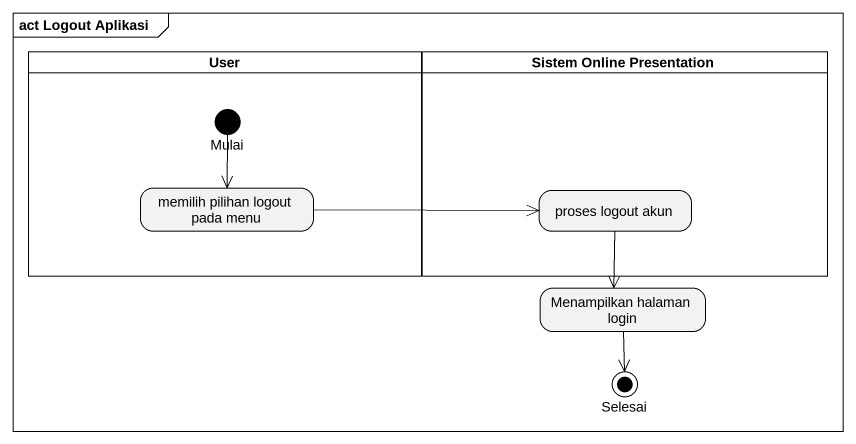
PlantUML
@startuml
mainframe act Logout Aplikasi
hide empty description
state User <<partition>> {
  state Mulai <<start>>
  state "memilih pilihan logout pada menu" as memilih_pilihan_logout_pada
}
state "Sistem Online Presentation" as Sistem_Online_Presentation <<partition>> {
  state "proses logout akun" as proses_logout_akun
}
state "Menampilkan halaman login" as Menampilkan_halaman_login
state Selesai <<end>>
Mulai --> memilih_pilihan_logout_pada
memilih_pilihan_logout_pada -right-> proses_logout_akun
proses_logout_akun --> Menampilkan_halaman_login
Menampilkan_halaman_login --> Selesai
@enduml
